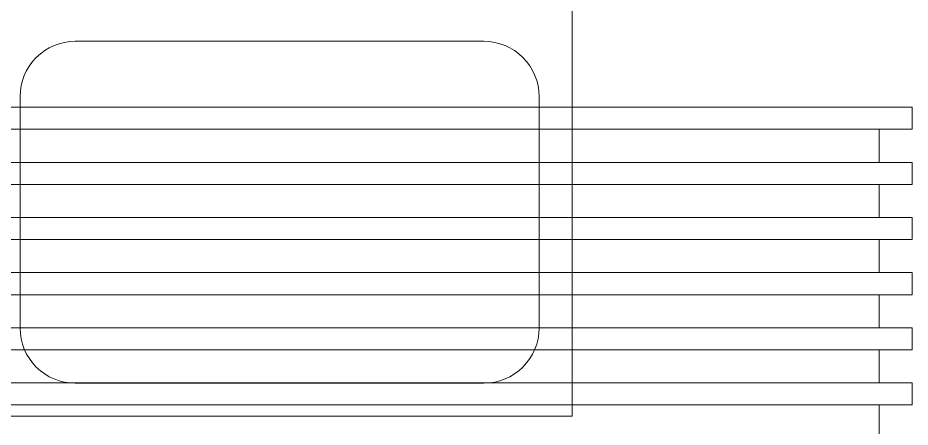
# Model space of a CAD drawing. Header units: millimetres. Extents: x -29311 to -3405, y 28913 to 42880.
# Drawn here: x -8461.7 to -8380.9, y 31542.2 to 31579.4 of the extents above; entities that cross this region are included whole.
import ezdxf

# ---------------------------------------------------------------- set-up
doc = ezdxf.new("R2010")
doc.units = ezdxf.units.MM
doc.layers.add('Duvar-200 cm', color=7, linetype='Continuous')
doc.layers.add('MIM_mobilya', color=251, linetype='Continuous', lineweight=9)

# ---------------------------------------------------------------- blocks, each defined once
blk = doc.blocks.new('T-K')
at = {"color": 45, "lineweight": 0}
for points in [[(92316.275, 15833.361), (92146.275, 15833.361), (92146.275, 15831.361), (92316.275, 15831.361)], [(92313.275, 15831.361), (92149.275, 15831.361), (92149.275, 15828.361), (92313.275, 15828.361)], [(92316.275, 15828.361), (92146.275, 15828.361), (92146.275, 15826.361), (92316.275, 15826.361)], [(92313.275, 15826.361), (92149.275, 15826.361), (92149.275, 15823.361), (92313.275, 15823.361)], [(92313.275, 15826.361), (92149.275, 15826.361), (92149.275, 15823.361), (92313.275, 15823.361)], [(92316.275, 15823.361), (92146.275, 15823.361), (92146.275, 15821.361), (92316.275, 15821.361)], [(92313.275, 15821.361), (92149.275, 15821.361), (92149.275, 15818.361), (92313.275, 15818.361)], [(92313.275, 15821.361), (92149.275, 15821.361), (92149.275, 15818.361), (92313.275, 15818.361)], [(92313.275, 15821.361), (92149.275, 15821.361), (92149.275, 15818.361), (92313.275, 15818.361)], [(92316.275, 15818.361), (92146.275, 15818.361), (92146.275, 15816.361), (92316.275, 15816.361)], [(92313.275, 15816.361), (92149.275, 15816.361), (92149.275, 15813.361), (92313.275, 15813.361)], [(92316.275, 15813.361), (92146.275, 15813.361), (92146.275, 15811.361), (92316.275, 15811.361)], [(92313.275, 15811.361), (92149.275, 15811.361), (92149.275, 15808.361), (92313.275, 15808.361)], [(92316.275, 15808.361), (92146.275, 15808.361), (92146.275, 15806.361), (92316.275, 15806.361)], [(92313.275, 15806.361), (92149.275, 15806.361), (92149.275, 15803.361), (92313.275, 15803.361)]]:
    blk.add_lwpolyline(points, close=True, dxfattribs=at)
blk = doc.blocks.new('FEEq')
at = {"layer": 'MIM_mobilya'}
blk.add_lwpolyline([(92602.359, 15922.101), (92602.359, 15885.101), (92549.359, 15885.101), (92549.359, 15922.101)], close=True, dxfattribs=at)
blk.add_lwpolyline([(92599.359, 15914.101), (92599.359, 15893.101, -0.414214), (92594.359, 15888.101), (92557.359, 15888.101, -0.414214), (92552.359, 15893.101), (92552.359, 15914.101, -0.414214), (92557.359, 15919.101), (92594.359, 15919.101, -0.414214)], format="xyb", close=True, dxfattribs=at)

msp = doc.modelspace()

# ---------------------------------------------------------------- block references
at = {"layer": 'Duvar-200 cm'}
for name, p in [('FEEq', (-101013.884, 15658.137)), ('T-K', (-100697.013, 15737.901))]:
    msp.add_blockref(name, p, dxfattribs=at)

doc.saveas('drawing.dxf')
